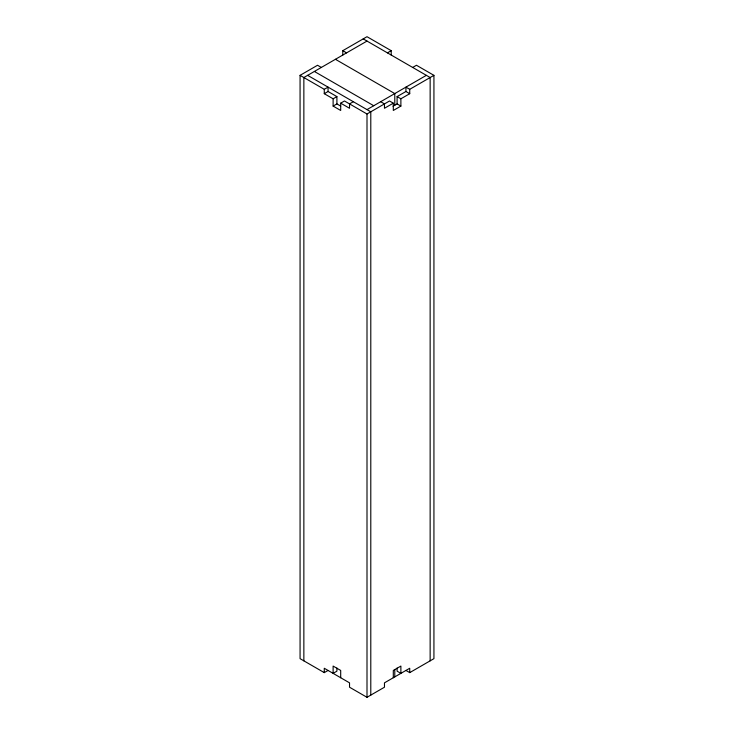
<?xml version="1.0" encoding="UTF-8"?>
<svg xmlns="http://www.w3.org/2000/svg" width="734" height="734" viewBox="0 0 734 734"><rect width="100%" height="100%" fill="white"/><g stroke="black" fill="none" stroke-linecap="round" stroke-linejoin="round"><path stroke-width="1.1" d="M394.782 105.237L394.782 93.576L335.429 59.298M328.061 670.445L324.272 672.628L300.068 658.655L300.068 75.345L317.538 65.262L321.327 67.445M342.796 55.05L342.796 50.674L367 36.7L391.204 50.674L391.204 55.05M367 41.076L303.858 77.529L303.858 660.848M324.272 89.319L328.061 87.135L328.061 91.502L336.906 96.613L336.906 103.898L333.117 106.091L333.117 98.796L324.272 93.695L324.272 89.319L300.068 75.345M387.414 52.866L391.204 50.674M324.272 93.695L328.061 91.502M333.117 98.796L336.906 96.613M333.117 106.091L340.695 110.467L340.695 103.173L344.475 100.98L349.393 103.815M340.695 103.173L349.531 108.274L349.531 103.898L353.32 101.714M412.673 67.445L416.462 65.262L433.932 75.345L433.932 658.655L409.728 672.628L405.939 670.445M367 109.614L426.353 75.345M349.531 103.898L367 113.99L384.469 103.898L384.469 108.274L393.305 103.173L393.305 110.467L400.883 106.091L400.883 98.796L409.728 93.695L409.728 89.319L433.932 75.345M384.607 103.824L389.525 100.98L393.305 103.173M393.029 106.246L397.094 103.898L397.094 96.613L405.939 91.502L409.728 93.695M324.272 672.628L324.272 668.261L349.531 682.84L349.531 687.217L367 697.3L384.469 687.217L384.469 682.84L409.728 668.261L409.728 672.628M363.211 38.884L430.142 77.529L430.142 660.848M342.796 50.674L346.586 52.866M409.728 89.319L405.939 87.135L405.939 91.502M397.094 96.613L400.883 98.796M397.094 103.898L400.883 106.091M380.68 101.714L384.469 103.898M314.381 71.455L373.734 105.724M307.647 75.345L370.789 111.797L370.789 695.116M336.906 103.898L340.695 106.091M397.094 668.05L397.094 671.17L400.883 673.362L400.883 666.068L393.305 670.445L393.305 677.739M394.782 669.463L394.782 676.886M367 113.99L367 697.3M340.695 677.739L340.695 670.445L333.117 666.068L333.117 673.362L336.906 671.17L336.906 668.05"/></g></svg>
